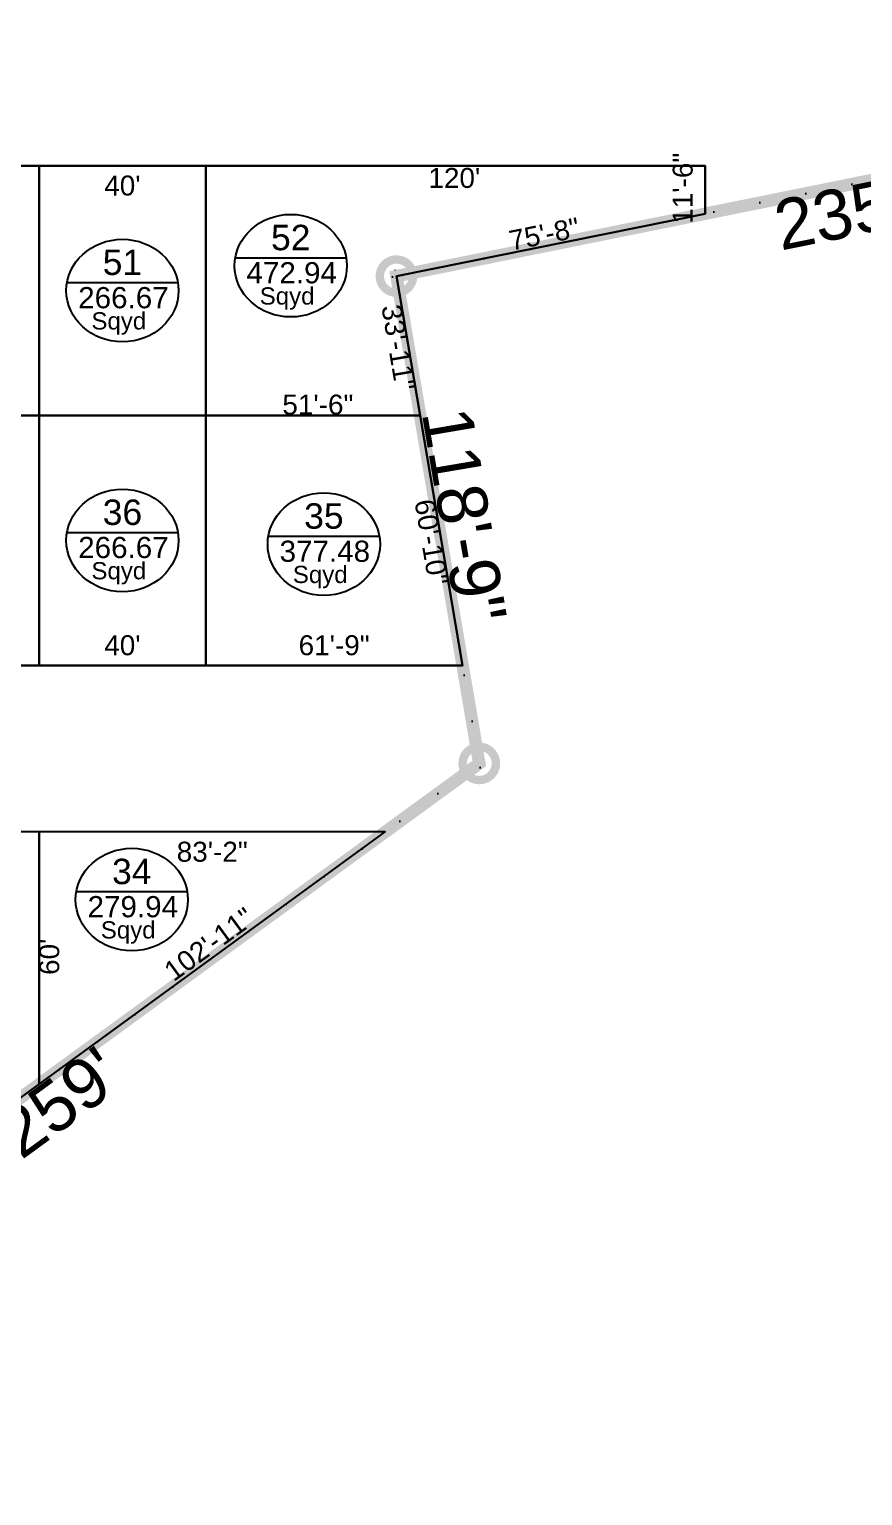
# Model space of a CAD drawing. Header units: inches. Extents: x 58735 to 82582, y -17057 to 2765.
# Drawn here: x 75090 to 77492, y -5929 to -1702 of the extents above; entities that cross this region are included whole.
import ezdxf
from ezdxf.enums import TextEntityAlignment as Align

# ---------------------------------------------------------------- set-up
doc = ezdxf.new("R2010")
doc.units = ezdxf.units.IN
doc.header["$LTSCALE"] = 15
doc.header["$PDMODE"] = 35
doc.linetypes.add('ACAD_ISO07W100', pattern=[9, 0, -9])
doc.linetypes.add('DASHDOT', pattern=[1, 0.5, -0.25, 0, -0.25])
for name, color, linetype in [('A-Area-Iden', 7, 'Continuous'), ('DIM-PLOT', 7, 'DASHDOT'), ('DIM-SITE', 62, 'DASHDOT'), ('PLOT AREA', 7, 'Continuous'), ('PlotNO.S', 181, 'Continuous'), ('Plots', 144, 'Continuous'), ('plots no outer line', 7, 'Continuous')]:
    doc.layers.add(name, color=color, linetype=linetype)
doc.layers.add('Plotouterline', color=50, linetype='Continuous', plot=False)
doc.styles.add('Arial', font='arial.ttf')
doc.dimstyles.new('DIM FOR SITE', dxfattribs={"dimscale": 96, "dimtxt": 0.1, "dimasz": 0.3125, "dimexe": 0.1875, "dimexo": 0.1875, "dimgap": 0.03125, "dimtad": 1, "dimdec": 1, "dimzin": 0, "dimdsep": 46, "dimlunit": 4, "dimtxsty": 'Arial', "dimblk": 'DOTSMALL', "dimcen": 0, "dimdle": 0.125, "dimclrd": 181, "dimclre": 40, "dimclrt": 256, "dimadec": 0, "dimazin": 0, "dimtfac": 1, "dimtdec": 1, "dimtmove": 1, "dimatfit": 3, "dimfxl": 1, "dimfrac": 1, "dimtolj": 1, "dimtzin": 0, "dimarcsym": 0})
doc.dimstyles.new('dim plot 1', dxfattribs={"dimscale": 6, "dimtxt": 9.59375, "dimasz": 10, "dimexe": 9.59375, "dimexo": 9, "dimgap": 0, "dimtad": 0, "dimdec": 1, "dimzin": 12, "dimdsep": 46, "dimlunit": 4, "dimtxsty": 'Arial', "dimblk": 'ARCHTICK', "dimcen": 0.09375, "dimdle": 1.230316, "dimse1": 1, "dimse2": 1, "dimsd1": 1, "dimsd2": 1, "dimclrd": 181, "dimclre": 40, "dimazin": 0, "dimtfac": 1, "dimtdec": 1, "dimtix": 1, "dimtmove": 2, "dimatfit": 2, "dimfxl": 1, "dimtolj": 1, "dimtzin": 0, "dimarcsym": 0})

# ---------------------------------------------------------------- blocks, each defined once
blk = doc.blocks.new('*D277')
at = {"layer": 'DefPoints', "color": 0, "transparency": 16777216}
for p in [(74638.1, -4015.5), (75118.1, -4015.5), (75118.1, -4073.1)]:
    blk.add_point(p, dxfattribs=at)
at = {"layer": 'DIM-PLOT', "color": 0, "transparency": 16777216, "insert": (74878.1, -4073.1), "char_height": 57.56, "attachment_point": 5, "style": 'Arial'}
blk.add_mtext("\\A1;40'", dxfattribs=at)
blk = doc.blocks.new('_ArchTick')
at = {"color": 0, "linetype": 'ByBlock', "const_width": 0.15}
blk.add_lwpolyline([(-0.5, -0.5), (0.5, 0.5)], dxfattribs=at)
blk = doc.blocks.new('*D278')
at = {"layer": 'DefPoints', "color": 0, "transparency": 16777216}
for p in [(75118.1, -4015.5), (76116, -4015.5), (76116, -4073.1)]:
    blk.add_point(p, dxfattribs=at)
at = {"layer": 'DIM-PLOT', "color": 0, "transparency": 16777216, "insert": (75617, -4073.1), "char_height": 57.56, "attachment_point": 5, "style": 'Arial'}
blk.add_mtext('\\A1;83\'-2"', dxfattribs=at)
blk = doc.blocks.new('*D286')
at = {"layer": 'DefPoints', "color": 0, "transparency": 16777216}
for p in [(75598.1, -3478), (75598.1, -3535.5), (76338.7, -3535.5)]:
    blk.add_point(p, dxfattribs=at)
at = {"layer": 'DIM-PLOT', "color": 0, "transparency": 16777216, "insert": (75968.4, -3478), "char_height": 57.56, "attachment_point": 5, "style": 'Arial'}
blk.add_mtext('\\A1;61\'-9"', dxfattribs=at)
blk = doc.blocks.new('*D287')
at = {"layer": 'DefPoints', "color": 0, "transparency": 16777216}
for p in [(75118.1, -3478), (75118.1, -3535.5), (75598.1, -3535.5)]:
    blk.add_point(p, dxfattribs=at)
at = {"layer": 'DIM-PLOT', "color": 0, "transparency": 16777216, "insert": (75358.1, -3478), "char_height": 57.56, "attachment_point": 5, "style": 'Arial'}
blk.add_mtext("\\A1;40'", dxfattribs=at)
blk = doc.blocks.new('*D288')
at = {"layer": 'DefPoints', "color": 0, "transparency": 16777216}
for p in [(74638.1, -3478), (74638.1, -3535.5), (75118.1, -3535.5)]:
    blk.add_point(p, dxfattribs=at)
at = {"layer": 'DIM-PLOT', "color": 0, "transparency": 16777216, "insert": (74878.1, -3478), "char_height": 57.56, "attachment_point": 5, "style": 'Arial'}
blk.add_mtext("\\A1;40'", dxfattribs=at)
blk = doc.blocks.new('*D303')
at = {"layer": 'DefPoints', "color": 0, "transparency": 16777216}
for p in [(74638.1, -2095.5), (75118.1, -2095.5), (75118.1, -2153.1)]:
    blk.add_point(p, dxfattribs=at)
at = {"layer": 'DIM-PLOT', "color": 0, "transparency": 16777216, "insert": (74878.1, -2153.1), "char_height": 57.56, "attachment_point": 5, "style": 'Arial'}
blk.add_mtext("\\A1;40'", dxfattribs=at)
blk = doc.blocks.new('*D304')
at = {"layer": 'DefPoints', "color": 0, "transparency": 16777216}
for p in [(75118.1, -2095.5), (75598.1, -2095.5), (75598.1, -2153.1)]:
    blk.add_point(p, dxfattribs=at)
at = {"layer": 'DIM-PLOT', "color": 0, "transparency": 16777216, "insert": (75358.1, -2153.1), "char_height": 57.56, "attachment_point": 5, "style": 'Arial'}
blk.add_mtext("\\A1;40'", dxfattribs=at)
blk = doc.blocks.new('_DotSmall')
at = {"color": 0, "linetype": 'ByBlock', "const_width": 0.5}
blk.add_lwpolyline([(-0.0625, 0, 1), (0.0625, 0, 1)], format="xyb", close=True, dxfattribs=at)
blk = doc.blocks.new('*D365')
at = {"layer": 'DefPoints', "color": 0, "transparency": 16777216}
for p in [(78916.3, -1854.2), (78916.3, -1854.3), (76148.1, -2413.8)]:
    blk.add_point(p, dxfattribs=at)
at = {"layer": 'DIM-SITE', "color": 181, "linetype": 'ACAD_ISO07W100', "lineweight": -2, "transparency": 16777216}
blk.add_line((76136.4, -2416.1), (78928, -1851.8), dxfattribs=at)
at = {"layer": 'DIM-SITE', "color": 40, "lineweight": -2, "transparency": 16777216}
for p, q in [((78912.7, -1836.6), (78912.7, -1836.5)), ((76144.6, -2396.2), (76144.6, -2396.1))]:
    blk.add_line(p, q, dxfattribs=at)
at = {"layer": 'DIM-SITE', "color": 181, "lineweight": -2, "transparency": 16777216, "xscale": 192, "yscale": 192, "zscale": 192}
for p, rotation in [((78916.3, -1854.2), 11.42760152972752), ((76148.1, -2413.7), 191.4276015297275)]:
    blk.add_blockref('_DotSmall', p, dxfattribs=dict(at, rotation=rotation))
at = {"layer": 'DIM-SITE', "transparency": 16777216, "char_height": 144, "attachment_point": 5, "rotation": 11.4276, "style": 'Arial'}
for s, insert in [('\\A1;', (77517.3, -2060.4)), ('\\A1;235\'-4"', (77547.4, -2209))]:
    blk.add_mtext(s, dxfattribs=dict(at, insert=insert))
blk = doc.blocks.new('*D383')
at = {"layer": 'DefPoints', "color": 0, "transparency": 16777216}
for p in [(76386.7, -3818.1), (76386.8, -3818.2), (73874.9, -5648.6)]:
    blk.add_point(p, dxfattribs=at)
at = {"layer": 'DIM-SITE', "color": 181, "linetype": 'ACAD_ISO07W100', "lineweight": -2, "transparency": 16777216}
blk.add_line((73865.2, -5655.6), (76396.4, -3811.1), dxfattribs=at)
at = {"layer": 'DIM-SITE', "color": 40, "lineweight": -2, "transparency": 16777216}
for p, q in [((76376.2, -3803.7), (76376.1, -3803.6)), ((73864.3, -5634.1), (73864.3, -5634))]:
    blk.add_line(p, q, dxfattribs=at)
at = {"layer": 'DIM-SITE', "color": 181, "lineweight": -2, "transparency": 16777216, "xscale": 192, "yscale": 192, "zscale": 192}
for p, rotation in [((76386.7, -3818.1), 36.08104476264065), ((73874.9, -5648.5), 216.0810447626406)]:
    blk.add_blockref('_DotSmall', p, dxfattribs=dict(at, rotation=rotation))
at = {"layer": 'DIM-SITE', "transparency": 16777216, "char_height": 144, "attachment_point": 5, "rotation": 36.081, "style": 'Arial'}
for s, insert in [("\\A1;259'", (75175.8, -4795.2)), ('\\A1;', (75086.6, -4672.7))]:
    blk.add_mtext(s, dxfattribs=dict(at, insert=insert))
blk = doc.blocks.new('*D384')
at = {"layer": 'DefPoints', "color": 0, "transparency": 16777216}
for p in [(76148.1, -2413.8), (76148.2, -2413.8), (76386.8, -3818.2)]:
    blk.add_point(p, dxfattribs=at)
at = {"layer": 'DIM-SITE', "color": 181, "linetype": 'ACAD_ISO07W100', "lineweight": -2, "transparency": 16777216}
blk.add_line((76388.9, -3830), (76146.2, -2402), dxfattribs=at)
at = {"layer": 'DIM-SITE', "color": 40, "lineweight": -2, "transparency": 16777216}
for p, q in [((76165.9, -2410.8), (76166, -2410.8)), ((76404.5, -3815.2), (76404.6, -3815.2))]:
    blk.add_line(p, q, dxfattribs=at)
at = {"layer": 'DIM-SITE', "color": 181, "lineweight": -2, "transparency": 16777216, "xscale": 192, "yscale": 192, "zscale": 192}
for p, rotation in [((76148.2, -2413.8), 99.64281364007891), ((76386.9, -3818.2), 279.6428136400789)]:
    blk.add_blockref('_DotSmall', p, dxfattribs=dict(at, rotation=rotation))
at = {"layer": 'DIM-SITE', "transparency": 16777216, "insert": (76343, -3103.2), "char_height": 144, "attachment_point": 5, "rotation": 279.6428, "style": 'Arial'}
blk.add_mtext('\\A1;118\'-9"', dxfattribs=at)
blk = doc.blocks.new('*D341')
at = {"layer": 'DefPoints', "color": 0, "transparency": 16777216}
for p in [(75598.1, -2095.5), (77038.1, -2095.5), (77038.1, -2095.5)]:
    blk.add_point(p, dxfattribs=at)
at = {"layer": 'DIM-PLOT', "color": 0, "transparency": 16777216, "insert": (76314.9, -2131.2), "char_height": 57.56, "attachment_point": 5, "style": 'Arial'}
blk.add_mtext("\\A1;120'", dxfattribs=at)
blk = doc.blocks.new('*D342')
at = {"layer": 'DefPoints', "color": 0, "transparency": 16777216}
for p in [(77038.1, -2095.5), (77038.1, -2095.5), (77038.1, -2233.9)]:
    blk.add_point(p, dxfattribs=at)
at = {"layer": 'DIM-PLOT', "color": 0, "transparency": 16777216, "insert": (76973.5, -2160.5), "char_height": 57.56, "attachment_point": 5, "rotation": 90, "style": 'Arial'}
blk.add_mtext('\\A1;11\'-6"', dxfattribs=at)
blk = doc.blocks.new('*D343')
at = {"layer": 'DefPoints', "color": 0, "transparency": 16777216}
for p in [(75598.1, -2815.5), (76216.4, -2815.5), (76216.4, -2815.5)]:
    blk.add_point(p, dxfattribs=at)
at = {"layer": 'DIM-PLOT', "color": 0, "transparency": 16777216, "insert": (75921.5, -2784.5), "char_height": 57.56, "attachment_point": 5, "style": 'Arial'}
blk.add_mtext('\\A1;51\'-6"', dxfattribs=at)
blk = doc.blocks.new('*D344')
at = {"layer": 'DefPoints', "color": 0, "transparency": 16777216}
for p in [(76148.1, -2413.8), (76216.4, -2815.5), (76216.4, -2815.5)]:
    blk.add_point(p, dxfattribs=at)
at = {"layer": 'DIM-PLOT', "color": 0, "transparency": 16777216, "attachment_point": 5, "rotation": 279.6428, "style": 'Arial'}
for s, insert, char_height in [('\\A1;33\'-11"', (76153.3, -2619.6), 57.562), ('\\A1;', (76210.6, -2609.9), 57.56)]:
    blk.add_mtext(s, dxfattribs=dict(at, insert=insert, char_height=char_height))
blk = doc.blocks.new('*D345')
at = {"layer": 'DefPoints', "color": 0, "transparency": 16777216}
for p in [(77038.1, -2233.9), (77038.1, -2233.9), (76148.1, -2413.8)]:
    blk.add_point(p, dxfattribs=at)
at = {"layer": 'DIM-PLOT', "color": 0, "transparency": 16777216, "insert": (76574.2, -2292.7), "char_height": 57.56, "attachment_point": 5, "rotation": 11.4276, "style": 'Arial'}
blk.add_mtext('\\A1;75\'-8"', dxfattribs=at)
blk = doc.blocks.new('*D346')
at = {"layer": 'DefPoints', "color": 0, "transparency": 16777216}
for p in [(76216.4, -2815.5), (76338.7, -3535.5), (76338.7, -3535.5)]:
    blk.add_point(p, dxfattribs=at)
at = {"layer": 'DIM-PLOT', "color": 0, "transparency": 16777216, "attachment_point": 5, "rotation": 279.6428, "style": 'Arial'}
for s, insert, char_height in [('\\A1;60\'-10"', (76248.6, -3180.5), 57.562), ('\\A1;', (76305.9, -3170.7), 57.56)]:
    blk.add_mtext(s, dxfattribs=dict(at, insert=insert, char_height=char_height))
blk = doc.blocks.new('*D347')
at = {"layer": 'DefPoints', "color": 0, "transparency": 16777216}
for p in [(75118.1, -4015.5), (75118.1, -4735.5), (75118.1, -4735.5)]:
    blk.add_point(p, dxfattribs=at)
at = {"layer": 'DIM-PLOT', "color": 0, "transparency": 16777216, "char_height": 57.56, "attachment_point": 5, "rotation": 90, "style": 'Arial'}
for s, insert in [("\\A1;60'", (75147.5, -4375.5)), ('\\A1;', (75089.3, -4375.5))]:
    blk.add_mtext(s, dxfattribs=dict(at, insert=insert))
blk = doc.blocks.new('*D351')
at = {"layer": 'DefPoints', "color": 0, "transparency": 16777216}
for p in [(75096.9, -4713.6), (75118.1, -4742.7), (74638.1, -5092.3)]:
    blk.add_point(p, dxfattribs=at)
at = {"layer": 'DIM-PLOT', "color": 0, "transparency": 16777216, "insert": (74867.8, -4880.5), "char_height": 57.56, "attachment_point": 5, "rotation": 36.0714, "style": 'Arial'}
blk.add_mtext('\\A1;49\'-6"', dxfattribs=at)
blk = doc.blocks.new('*D352')
at = {"layer": 'DefPoints', "color": 0, "transparency": 16777216}
for p in [(76116, -4015.5), (76116, -4015.5), (75118.1, -4742.7)]:
    blk.add_point(p, dxfattribs=at)
at = {"layer": 'DIM-PLOT', "color": 0, "transparency": 16777216, "insert": (75607.8, -4339.4), "char_height": 57.562, "attachment_point": 5, "rotation": 36.081, "style": 'Arial'}
blk.add_mtext('\\A1;102\'-11"', dxfattribs=at)
blk = doc.blocks.new('plot area-No')
at = {"layer": 'plots no outer line'}
blk.add_line((-2.22, 0.321), (2.22, 0.321), dxfattribs=at)
blk.add_ellipse((0, 0), major_axis=(-2.248, 0), ratio=0.913387, dxfattribs=at)
at = {"layer": 'PLOT AREA', "style": 'Arial', "flags": 4}
for tag, height, p in [('SPACESTYLES:PLOTAREA', 0.848, (0.04, -0.283, -0.565)), ('COLUMNNOS:SQYD-SQM', 0.689, (-0.279, -1.211, -0.459))]:
    blk.add_attdef(tag, text='', height=height, dxfattribs=at).set_placement(p, align=Align.MIDDLE_CENTER)
at = {"layer": 'PlotNO.S', "color": 0, "style": 'Arial'}
blk.add_attdef('COLUMNNOS:NUMBER', text='', height=1.018, dxfattribs=at).set_placement((0, 1.128), align=Align.MIDDLE)

msp = doc.modelspace()

# ---------------------------------------------------------------- linework, layer by layer
at = {"color": 54, "ltscale": 4, "const_width": 36}
msp.add_lwpolyline([(70862.01, 1528.22), (67450.8, 1771), (65990.64, 1555.33), (64968.45, 345.29), (65501.3, -409.6), (62314.16, -1474.51), (63212.95, -7005.96), (65994.04, -7706.62), (69628.11, -8233.11), (69628.11, -13297.11), (72119.33, -12917.4), (73897.7, -13419.91), (74453.86, -6927.68), (73874.92, -5648.6), (76386.75, -3818.21), (76148.14, -2413.81), (78916.27, -1854.27), (78042.41, -223.34), (75879.56, 1756.97), (75158.63, 1995.91)], close=True, dxfattribs=at)
at = {"layer": 'Plotouterline'}
for points in [[(76338.73, -3535.54), (75598.11, -3535.54), (75118.11, -3535.54), (74638.11, -3535.54), (74158.11, -3535.54), (73678.11, -3535.54), (73198.11, -3535.54), (72718.11, -3535.54), (72238.11, -3535.54), (71158.11, -3535.54), (71158.11, -2815.54), (71158.11, -2095.54), (72238.11, -2095.54), (72718.11, -2095.54), (73198.11, -2095.54), (73678.11, -2095.54), (74158.11, -2095.54), (74638.11, -2095.54), (75118.11, -2095.54), (75598.11, -2095.54), (77038.11, -2095.54), (77038.11, -2233.91), (76148.14, -2413.81), (76216.39, -2815.54)], [(71158.11, -4015.54), (71158.11, -4735.54), (71158.11, -5455.54), (72238.11, -5455.54), (72718.11, -5455.54), (73198.11, -5455.54), (73678.11, -5455.54), (74139.86, -5455.54), (74638.11, -5092.46), (75127.92, -4735.54), (76115.97, -4015.54), (75118.11, -4015.54), (74638.11, -4015.54), (74158.11, -4015.54), (73678.11, -4015.54), (73198.11, -4015.54), (72718.11, -4015.54), (72238.11, -4015.54), (71158.11, -4015.54)]]:
    msp.add_lwpolyline(points, close=True, dxfattribs=at)
at = {"layer": 'Plots', "color": 144, "linetype": 'Continuous', "lineweight": -3}
for p, q in [((75118.11, -2095.54), (74638.11, -2095.54)), ((75118.11, -2815.54), (75118.11, -2095.54)), ((75598.11, -2095.54), (75118.11, -2095.54)), ((75118.11, -2095.54), (75118.11, -2815.54)), ((75598.11, -2815.54), (75598.11, -2095.54)), ((75598.11, -2095.54), (75598.11, -2815.54)), ((77038.11, -2095.54), (75598.11, -2095.54)), ((77038.11, -2233.91), (77038.11, -2095.54)), ((76148.14, -2413.81), (77038.11, -2233.91)), ((76216.39, -2815.54), (76148.14, -2413.81)), ((75118.11, -2815.54), (74638.11, -2815.54)), ((74638.11, -2815.54), (75118.11, -2815.54)), ((75118.11, -3535.54), (75118.11, -2815.54)), ((75118.11, -2815.54), (75118.11, -3535.54)), ((75598.11, -2815.54), (75118.11, -2815.54)), ((75118.11, -2815.54), (75598.11, -2815.54)), ((75598.11, -3535.54), (75598.11, -2815.54)), ((75598.11, -2815.54), (75598.11, -3535.54)), ((76216.39, -2815.54), (75598.11, -2815.54)), ((75598.11, -2815.54), (76216.39, -2815.54)), ((76338.73, -3535.54), (76216.39, -2815.54)), ((74638.11, -3535.54), (75118.11, -3535.54)), ((75118.11, -3535.54), (75598.11, -3535.54)), ((75598.11, -3535.54), (76338.73, -3535.54)), ((75118.11, -4015.54), (74638.11, -4015.54)), ((75118.11, -4742.68), (75118.11, -4015.54)), ((76115.97, -4015.54), (75118.11, -4015.54)), ((75118.11, -4015.54), (75118.11, -4742.68)), ((75118.11, -4742.68), (76115.97, -4015.54)), ((74638.11, -5092.46), (75118.11, -4742.68))]:
    msp.add_line(p, q, dxfattribs=at)
at = {"layer": 'Plots'}
for points in [[(75118.11, -2095.54), (74638.11, -2095.54), (74638.11, -2815.54), (75118.11, -2815.54)], [(75598.11, -2095.54), (75118.11, -2095.54), (75118.11, -2815.54), (75598.11, -2815.54)], [(77038.11, -2233.91), (77038.11, -2095.54), (75598.11, -2095.54), (75598.11, -2815.54), (76216.39, -2815.54), (76148.14, -2413.81)], [(75118.11, -2815.54), (74638.11, -2815.54), (74638.11, -3535.54), (75118.11, -3535.54)], [(75598.11, -2815.54), (75118.11, -2815.54), (75118.11, -3535.54), (75598.11, -3535.54)], [(76216.39, -2815.54), (75598.11, -2815.54), (75598.11, -3535.54), (76338.73, -3535.54)], [(75118.11, -4015.54), (74638.11, -4015.54), (74638.11, -5092.46), (75118.11, -4742.68), (75118.11, -4735.54)], [(76115.97, -4015.54), (75118.11, -4015.54), (75118.11, -4735.54), (75118.11, -4742.68)]]:
    msp.add_lwpolyline(points, close=True, dxfattribs=at)

# ---------------------------------------------------------------- block references
at = {"layer": 'A-Area-Iden', "color": 7, "linetype": 'Continuous', "lineweight": -3}
ref = msp.add_blockref('plot area-No', (75843.23, -2383.71), dxfattribs=dict(at, xscale=72, yscale=72, zscale=72))
ref.add_attrib('COLUMNNOS:SQYD-SQM', ' Sqyd', dxfattribs={"layer": 'PLOT AREA', "height": 49.59, "style": 'Arial'}).set_placement((75823.16, -2470.93, -33.06), align=Align.MIDDLE_CENTER)
ref.add_attrib('SPACESTYLES:PLOTAREA', '472.94', dxfattribs={"layer": 'PLOT AREA', "height": 61.053, "style": 'Arial'}).set_placement((75846.11, -2404.05, -40.7), align=Align.MIDDLE_CENTER)
ref.add_attrib('COLUMNNOS:NUMBER', '52', dxfattribs={"layer": 'PlotNO.S', "color": 0, "height": 73.263, "style": 'Arial'}).set_placement((75843.23, -2302.47), align=Align.MIDDLE)
ref = msp.add_blockref('plot area-No', (75358.11, -2455.54), dxfattribs=dict(at, xscale=72, yscale=72, zscale=72))
ref.add_attrib('COLUMNNOS:SQYD-SQM', ' Sqyd', dxfattribs={"layer": 'PLOT AREA', "height": 49.59, "style": 'Arial'}).set_placement((75338.03, -2542.76, -33.06), align=Align.MIDDLE_CENTER)
ref.add_attrib('SPACESTYLES:PLOTAREA', '266.67', dxfattribs={"layer": 'PLOT AREA', "height": 61.053, "style": 'Arial'}).set_placement((75360.98, -2475.88, -40.7), align=Align.MIDDLE_CENTER)
ref.add_attrib('COLUMNNOS:NUMBER', '51', dxfattribs={"layer": 'PlotNO.S', "color": 0, "height": 73.263, "style": 'Arial'}).set_placement((75358.11, -2374.29), align=Align.MIDDLE)
ref = msp.add_blockref('plot area-No', (75358.11, -3175.54), dxfattribs=dict(at, xscale=72, yscale=72, zscale=72))
ref.add_attrib('COLUMNNOS:SQYD-SQM', ' Sqyd', dxfattribs={"layer": 'PLOT AREA', "height": 49.59, "style": 'Arial'}).set_placement((75338.03, -3262.76, -33.06), align=Align.MIDDLE_CENTER)
ref.add_attrib('SPACESTYLES:PLOTAREA', '266.67', dxfattribs={"layer": 'PLOT AREA', "height": 61.053, "style": 'Arial'}).set_placement((75360.98, -3195.88, -40.7), align=Align.MIDDLE_CENTER)
ref.add_attrib('COLUMNNOS:NUMBER', '36', dxfattribs={"layer": 'PlotNO.S', "color": 0, "height": 73.263, "style": 'Arial'}).set_placement((75358.11, -3094.29), align=Align.MIDDLE)
ref = msp.add_blockref('plot area-No', (75938.75, -3186.34), dxfattribs=dict(at, xscale=72, yscale=72, zscale=72))
ref.add_attrib('COLUMNNOS:SQYD-SQM', ' Sqyd', dxfattribs={"layer": 'PLOT AREA', "height": 49.59, "style": 'Arial'}).set_placement((75918.68, -3273.56, -33.06), align=Align.MIDDLE_CENTER)
ref.add_attrib('SPACESTYLES:PLOTAREA', '377.48', dxfattribs={"layer": 'PLOT AREA', "height": 61.053, "style": 'Arial'}).set_placement((75941.62, -3206.68, -40.7), align=Align.MIDDLE_CENTER)
ref.add_attrib('COLUMNNOS:NUMBER', '35', dxfattribs={"layer": 'PlotNO.S', "color": 0, "height": 73.263, "style": 'Arial'}).set_placement((75938.75, -3105.09), align=Align.MIDDLE)
ref = msp.add_blockref('plot area-No', (75385.1, -4210.77), dxfattribs=dict(at, xscale=72, yscale=72, zscale=72))
ref.add_attrib('COLUMNNOS:SQYD-SQM', ' Sqyd', dxfattribs={"layer": 'PLOT AREA', "height": 49.59, "style": 'Arial'}).set_placement((75365.03, -4297.99, -33.06), align=Align.MIDDLE_CENTER)
ref.add_attrib('SPACESTYLES:PLOTAREA', '279.94', dxfattribs={"layer": 'PLOT AREA', "height": 61.053, "style": 'Arial'}).set_placement((75387.97, -4231.11, -40.7), align=Align.MIDDLE_CENTER)
ref.add_attrib('COLUMNNOS:NUMBER', '34', dxfattribs={"layer": 'PlotNO.S', "color": 0, "height": 73.263, "style": 'Arial'}).set_placement((75385.1, -4129.52), align=Align.MIDDLE)

# ---------------------------------------------------------------- dimensions: what is measured, and where the dimension line sits
at = {"layer": 'DIM-PLOT'}
for base, p1, p2, angle, override, picture, middle in [((77038.11, -2095.54), (77038.11, -2233.91), (77038.11, -2095.54), 90, {"dimdec": 0}, '*D342', (76973.52, -2160.46)), ((77038.11, -2095.54), (75598.11, -2095.54), (77038.11, -2095.54), 0, {"dimdec": 0}, '*D341', (76314.87, -2131.19)), ((77038.11, -2233.91), (76148.14, -2413.81), (77038.11, -2233.91), 11.4276, {"dimdec": 0}, '*D345', (76574.18, -2292.66)), ((76216.39, -2815.54), (75598.11, -2815.54), (76216.39, -2815.54), 0, {"dimdec": 0}, '*D343', (75921.54, -2784.54)), ((76115.97, -4015.54), (75118.11, -4742.68), (76115.97, -4015.54), 36.08104, {"dimdec": 0}, '*D352', (75607.78, -4339.39)), ((75096.93, -4713.61), (74638.11, -5092.34), (75118.11, -4742.68), 36.0714, {"dimdec": 0, "dimtmove": 0}, '*D351', (74867.85, -4880.49))]:
    dim = msp.add_linear_dim(base=base, p1=p1, p2=p2, angle=angle, dimstyle='dim plot 1', override=override, dxfattribs=at)
    dim.commit()
    dim.dimension.update_dxf_attribs({"geometry": picture, "text_midpoint": middle, "dimtype": 129})
for p1, p2, picture, middle in [((74638.11, -2095.54), (75118.11, -2095.54), '*D303', (74878.11, -2153.1)), ((75118.11, -2095.54), (75598.11, -2095.54), '*D304', (75358.11, -2153.1)), ((75118.11, -3535.54), (74638.11, -3535.54), '*D288', (74878.11, -3477.97)), ((75598.11, -3535.54), (75118.11, -3535.54), '*D287', (75358.11, -3477.97)), ((76338.73, -3535.54), (75598.11, -3535.54), '*D286', (75968.42, -3477.97)), ((74638.11, -4015.54), (75118.11, -4015.54), '*D277', (74878.11, -4073.1)), ((75118.11, -4015.54), (76115.97, -4015.54), '*D278', (75617.04, -4073.1))]:
    dim = msp.add_aligned_dim(p1=p1, p2=p2, distance=-57.56, dimstyle='dim plot 1', override={"dimdec": 0}, dxfattribs=at)
    dim.commit()
    dim.dimension.update_dxf_attribs({"geometry": picture, "text_midpoint": middle})
for p1, p2, picture, middle in [((76148.14, -2413.81), (76216.39, -2815.54), '*D344', (76182.27, -2614.67)), ((76216.39, -2815.54), (76338.73, -3535.54), '*D346', (76277.56, -3175.54)), ((75118.11, -4015.54), (75118.11, -4735.54), '*D347', (75118.11, -4375.54))]:
    dim = msp.add_aligned_dim(p1=p1, p2=p2, distance=0, text='\\X<>', dimstyle='dim plot 1', override={"dimdec": 0}, dxfattribs=at)
    dim.commit()
    dim.dimension.update_dxf_attribs({"geometry": picture, "text_midpoint": middle})
at = {"layer": 'DIM-SITE'}
for p1, p2, picture, middle in [((76148.14, -2413.81), (78916.27, -1854.27), '*D365', (77532.19, -2133.94)), ((73874.92, -5648.6), (76386.75, -3818.21), '*D383', (75130.78, -4733.33))]:
    dim = msp.add_aligned_dim(p1=p1, p2=p2, distance=0.1, text='\\X<>', dimstyle='DIM FOR SITE', override={"dimtxt": 1.5, "dimasz": 2, "dimdec": 0}, dxfattribs=at)
    dim.commit()
    dim.dimension.update_dxf_attribs({"geometry": picture, "text_midpoint": middle})
dim = msp.add_aligned_dim(p1=(76386.75, -3818.21), p2=(76148.14, -2413.81), distance=-0.1, dimstyle='DIM FOR SITE', override={"dimtxt": 1.5, "dimasz": 2, "dimdec": 0}, dxfattribs=at)
dim.commit()
dim.dimension.update_dxf_attribs({"geometry": '*D384', "text_midpoint": (76342.99, -3103.18)})

doc.saveas('drawing.dxf')
